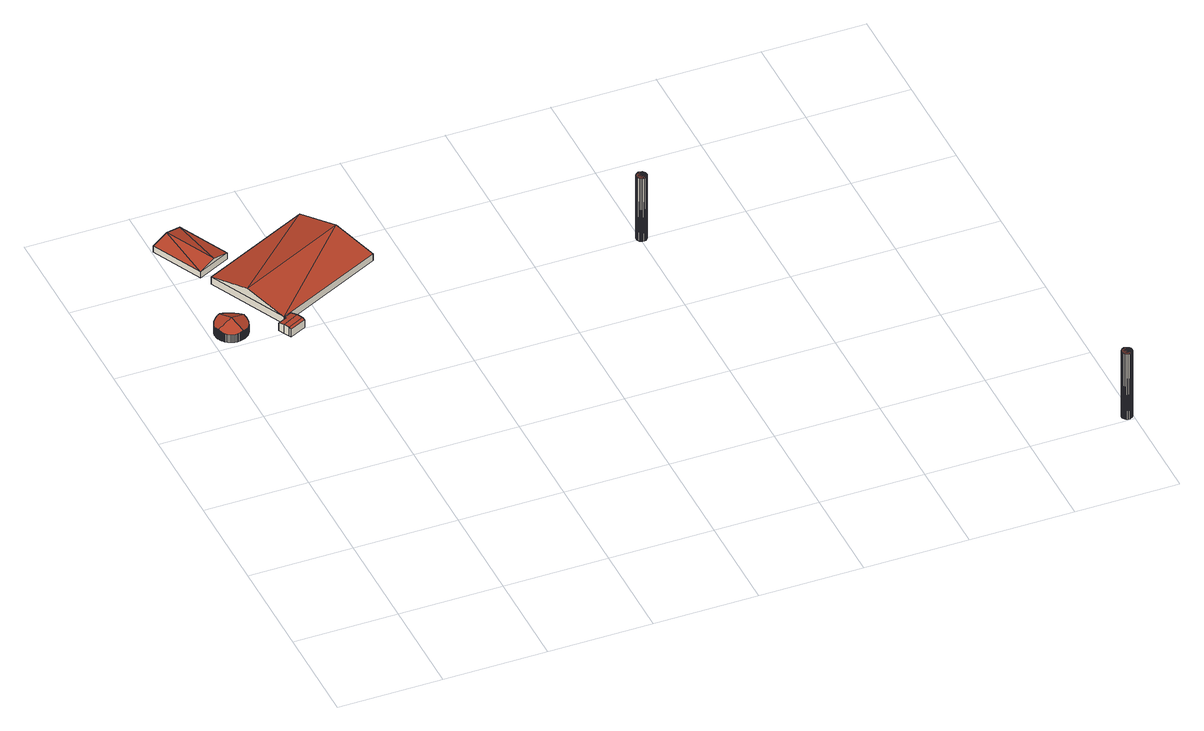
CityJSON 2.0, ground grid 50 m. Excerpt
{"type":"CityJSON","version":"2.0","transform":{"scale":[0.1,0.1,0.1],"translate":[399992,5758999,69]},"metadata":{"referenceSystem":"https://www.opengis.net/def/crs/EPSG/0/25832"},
"CityObjects":{
"building1":{"type":"Building","attributes":{"Gemeindeschluessel":"05515000","Geometrietyp2DReferenz":"3000","function":"51003_1201","roofType":"5000","measuredHeight":7.88},"geometry":[{"type":"Solid","lod":"2","boundaries":[[[[0,1,2,3]],[[4,5,1,0]],[[6,7,5,4]],[[8,9,7,6]],[[10,11,9,8]],[[12,13,11,10]],[[14,15,13,12]],[[16,17,15,14]],[[18,19,17,16]],[[20,21,19,18]],[[22,23,21,20]],[[24,25,23,22]],[[26,27,25,24]],[[28,29,27,26]],[[30,31,29,28]],[[32,33,31,30]],[[34,35,33,32]],[[36,37,35,34]],[[38,39,37,36]],[[40,41,39,38]],[[42,43,41,40]],[[44,45,43,42]],[[46,47,45,44]],[[48,49,47,46]],[[50,51,49,48]],[[52,53,51,50]],[[54,55,53,52]],[[56,57,55,54]],[[58,59,57,56]],[[60,61,59,58]],[[62,63,61,60]],[[64,65,63,62]],[[66,67,65,64]],[[68,69,67,66]],[[70,71,69,68]],[[72,73,71,70]],[[74,75,73,72]],[[76,77,75,74]],[[78,79,77,76]],[[80,81,79,78]],[[82,83,81,80]],[[84,85,83,82]],[[86,87,85,84]],[[88,89,87,86]],[[90,91,89,88]],[[92,93,91,90]],[[94,95,93,92]],[[96,97,95,94]],[[98,99,97,96]],[[100,101,99,98]],[[102,103,101,100]],[[104,105,103,102]],[[106,107,105,104]],[[108,109,107,106]],[[110,111,109,108]],[[112,113,111,110]],[[114,115,113,112]],[[116,117,115,114]],[[118,119,117,116]],[[120,121,119,118]],[[122,123,121,120]],[[124,125,123,122]],[[126,127,125,124]],[[128,129,127,126]],[[130,131,129,128]],[[132,133,131,130]],[[134,135,133,132]],[[136,137,135,134]],[[138,139,137,136]],[[140,141,139,138]],[[142,143,141,140]],[[144,145,143,142]],[[146,147,145,144]],[[148,149,147,146]],[[150,151,149,148]],[[152,153,151,150]],[[154,155,153,152]],[[156,157,155,154]],[[158,159,157,156]],[[160,161,159,158]],[[162,163,161,160]],[[164,165,163,162]],[[166,167,165,164]],[[168,169,167,166]],[[170,171,169,168]],[[172,173,171,170]],[[174,175,173,172]],[[176,177,175,174]],[[178,179,177,176]],[[180,181,179,178]],[[182,183,181,180]],[[184,185,183,182]],[[186,187,185,184]],[[188,189,187,186]],[[190,191,189,188]],[[192,193,191,190]],[[194,195,193,192]],[[196,197,195,194]],[[198,199,197,196]],[[200,201,199,198]],[[202,203,201,200]],[[3,2,203,202]],[[204,30,28,26,24,22,20,18,16,14,12,10,8,6,4,0,3,202,200,198,196,194,192,190,188,186,184,182,180,178,176,205]],[[80,78,76,74,72,70,68,66,64,62,60,58,56,54,52,50,48,46,44,42,40,38,36,34,32,30,204,206]],[[90,88,86,84,82,206,204,207,130,128,126,124,122,120,118,116,114,112,110,108,106,104,102,100,98,96,94,92]],[[132,207,204,205,174,172,170,168,166,164,162,160,158,156,154,152,150,148,146,144,142,140,138,136,134]],[[80,206,82]],[[130,207,132]],[[174,205,176]],[[1,5,7,9,11,13,15,17,19,21,23,25,27,29,31,33,35,37,39,41,43,45,47,49,51,53,55,57,59,61,63,65,67,69,71,73,75,77,79,81,83,85,87,89,91,93,95,97,99,101,103,105,107,109,111,113,115,117,119,121,123,125,127,129,131,133,135,137,139,141,143,145,147,149,151,153,155,157,159,161,163,165,167,169,171,173,175,177,179,181,183,185,187,189,191,193,195,197,199,201,203,2]]]],"semantics":{"surfaces":[{"type":"WallSurface"},{"type":"RoofSurface"},{"type":"GroundSurface"}],"values":[[0,0,0,0,0,0,0,0,0,0,0,0,0,0,0,0,0,0,0,0,0,0,0,0,0,0,0,0,0,0,0,0,0,0,0,0,0,0,0,0,0,0,0,0,0,0,0,0,0,0,0,0,0,0,0,0,0,0,0,0,0,0,0,0,0,0,0,0,0,0,0,0,0,0,0,0,0,0,0,0,0,0,0,0,0,0,0,0,0,0,0,0,0,0,0,0,0,0,0,0,0,0,1,1,1,1,0,0,0,2]]}}]},
"building2":{"type":"Building","attributes":{"Gemeindeschluessel":"05515000","Geometrietyp2DReferenz":"3000","function":"31001_2700","roofType":"3100","measuredHeight":5.74},"geometry":[{"type":"Solid","lod":"2","boundaries":[[[[208,209,210,211]],[[212,213,209,208]],[[214,215,213,212]],[[211,210,215,214]],[[208,216,212]],[[214,217,211]],[[211,217,216]],[[216,208,211]],[[217,214,212]],[[212,216,217]],[[209,213,215,210]]]],"semantics":{"surfaces":[{"type":"WallSurface"},{"type":"RoofSurface"},{"type":"GroundSurface"}],"values":[[0,0,0,0,0,0,1,1,1,1,2]]}}]},
"building3":{"type":"Building","attributes":{"Gemeindeschluessel":"05515000","Geometrietyp2DReferenz":"3000","function":"31001_2000","roofType":"9999","measuredHeight":5.01},"geometry":[{"type":"Solid","lod":"2","boundaries":[[[[218,219,220,221]],[[222,223,219,218]],[[224,225,223,222]],[[226,227,225,224]],[[228,229,227,226]],[[230,231,229,228]],[[232,233,231,230]],[[234,235,233,232]],[[236,237,235,234]],[[221,220,237,236]],[[218,221,236,222]],[[232,230,228,226,224,234]],[[234,224,222,236]],[[219,223,225,227,229,231,233,235,237,220]]]],"semantics":{"surfaces":[{"type":"WallSurface"},{"type":"RoofSurface"},{"type":"GroundSurface"}],"values":[[0,0,0,0,0,0,0,0,0,0,1,1,1,2]]}}]},
"building4":{"type":"Building","attributes":{"Gemeindeschluessel":"05515000","Geometrietyp2DReferenz":"3000","function":"31001_2700","roofType":"5000","measuredHeight":8.69},"geometry":[{"type":"Solid","lod":"2","boundaries":[[[[238,239,240,241]],[[242,243,239,238]],[[244,245,243,242]],[[241,240,245,244]],[[241,244,246]],[[246,247,241]],[[247,246,242]],[[242,238,247]],[[241,247,238]],[[242,246,244]],[[239,243,245,240]]]],"semantics":{"surfaces":[{"type":"WallSurface"},{"type":"RoofSurface"},{"type":"GroundSurface"}],"values":[[0,0,0,0,1,1,1,1,0,0,2]]}}]},
"building5":{"type":"Building","attributes":{"Geometrietyp2DReferenz":"1000","Gemeindeschluessel":"05515000","function":"51002_1251","roofType":"9999","measuredHeight":35.13},"geometry":[{"type":"Solid","lod":"2","boundaries":[[[[248,249,250]],[[249,251,250]],[[252,253,248]],[[253,249,248]],[[254,255,252]],[[255,253,252]],[[256,257,254]],[[257,255,254]],[[258,259,256]],[[259,257,256]],[[260,261,258]],[[261,259,258]],[[262,263,260]],[[263,261,260]],[[264,265,262]],[[265,263,262]],[[266,267,264]],[[267,265,264]],[[268,269,266]],[[269,267,266]],[[270,271,268]],[[271,269,268]],[[272,273,270]],[[273,271,270]],[[274,275,272]],[[275,273,272]],[[276,277,274]],[[277,275,274]],[[278,279,276]],[[279,277,276]],[[280,281,278]],[[281,279,278]],[[282,283,280]],[[284,285,286]],[[283,281,280]],[[286,287,282]],[[287,283,282]],[[285,287,286]],[[250,251,284]],[[251,285,284]],[[251,249,285]],[[249,253,285]],[[253,255,285]],[[255,257,285]],[[257,259,285]],[[259,261,285]],[[261,263,285]],[[263,265,285]],[[265,267,285]],[[267,269,285]],[[269,271,285]],[[271,273,285]],[[273,275,285]],[[275,277,285]],[[283,287,285]],[[277,279,285]],[[279,281,285]],[[281,283,285]],[[248,250,252]],[[250,284,252]],[[284,286,252]],[[286,282,252]],[[282,280,252]],[[280,278,252]],[[278,276,252]],[[276,274,252]],[[274,272,252]],[[272,270,252]],[[270,268,252]],[[268,266,252]],[[266,264,252]],[[264,262,252]],[[262,260,252]],[[260,258,252]],[[258,256,252]],[[256,254,252]]]],"semantics":{"surfaces":[{"type":"WallSurface"},{"type":"GroundSurface"},{"type":"RoofSurface"}],"values":[[0,0,0,0,0,0,0,0,0,0,0,0,0,0,0,0,0,0,0,0,0,0,0,0,0,0,0,0,0,0,0,0,0,0,0,0,0,0,0,0,1,1,1,1,1,1,1,1,1,1,1,1,1,1,1,1,1,1,2,2,2,2,2,2,2,2,2,2,2,2,2,2,2,2,2,2]]}}]},
"building6":{"type":"Building","attributes":{"Geometrietyp2DReferenz":"1000","Gemeindeschluessel":"05515000","function":"51002_1251","roofType":"9999","measuredHeight":36.43},"geometry":[{"type":"Solid","lod":"2","boundaries":[[[[288,289,290]],[[289,291,290]],[[292,293,288]],[[293,289,288]],[[294,295,292]],[[295,293,292]],[[296,297,294]],[[297,295,294]],[[298,299,296]],[[299,297,296]],[[300,301,298]],[[301,299,298]],[[302,303,300]],[[303,301,300]],[[304,305,302]],[[305,303,302]],[[306,307,304]],[[307,305,304]],[[308,309,306]],[[309,307,306]],[[310,311,308]],[[311,309,308]],[[312,313,310]],[[313,311,310]],[[314,315,312]],[[315,313,312]],[[316,317,314]],[[317,315,314]],[[318,319,316]],[[319,317,316]],[[320,321,318]],[[321,319,318]],[[322,323,320]],[[323,321,320]],[[324,325,322]],[[325,323,322]],[[326,327,324]],[[327,325,324]],[[290,291,326]],[[291,327,326]],[[295,297,293]],[[297,299,293]],[[299,301,293]],[[301,303,293]],[[303,305,293]],[[305,307,293]],[[307,309,293]],[[309,311,293]],[[311,313,293]],[[313,315,293]],[[315,317,293]],[[317,319,293]],[[319,321,293]],[[321,323,293]],[[323,325,293]],[[325,327,293]],[[327,291,293]],[[291,289,293]],[[296,294,298]],[[294,292,298]],[[292,288,298]],[[288,290,298]],[[290,326,298]],[[326,324,298]],[[324,322,298]],[[322,320,298]],[[320,318,298]],[[318,316,298]],[[316,314,298]],[[314,312,298]],[[312,310,298]],[[310,308,298]],[[308,306,298]],[[306,304,298]],[[304,302,298]],[[302,300,298]]]],"semantics":{"surfaces":[{"type":"WallSurface"},{"type":"GroundSurface"},{"type":"RoofSurface"}],"values":[[0,0,0,0,0,0,0,0,0,0,0,0,0,0,0,0,0,0,0,0,0,0,0,0,0,0,0,0,0,0,0,0,0,0,0,0,0,0,0,0,1,1,1,1,1,1,1,1,1,1,1,1,1,1,1,1,1,1,2,2,2,2,2,2,2,2,2,2,2,2,2,2,2,2,2,2]]}}]}
},
"vertices":[
[35,2141,43],[35,2141,0],[34,2139,0],[34,2139,43],[37,2145,43],[37,2145,0],[39,2148,43],[39,2148,0],[41,2151,44],[41,2151,0],[43,2154,44],[43,2154,0],[46,2157,44],[46,2157,0],[48,2159,45],[48,2159,0],[51,2162,46],[51,2162,0],[54,2165,46],[54,2165,0],[56,2167,47],[56,2167,0],[58,2168,47],[58,2168,0],[62,2171,49],[62,2171,0],[67,2173,50],[67,2173,0],[71,2175,52],[71,2175,0],[76,2177,53],[76,2177,0],[80,2179,52],[80,2179,0],[84,2180,50],[84,2180,0],[88,2181,49],[88,2181,0],[92,2181,48],[92,2181,0],[96,2182,47],[96,2182,0],[99,2182,46],[99,2182,0],[103,2182,45],[103,2182,0],[107,2182,44],[107,2182,0],[111,2182,43],[111,2182,0],[115,2181,43],[115,2181,0],[119,2180,42],[119,2180,0],[123,2179,42],[123,2179,0],[128,2178,41],[128,2178,0],[133,2176,41],[133,2176,0],[137,2174,41],[137,2174,0],[142,2172,41],[142,2172,0],[144,2171,41],[144,2171,0],[145,2170,41],[145,2170,0],[151,2166,41],[151,2166,0],[156,2161,42],[156,2161,0],[161,2156,43],[161,2156,0],[165,2151,44],[165,2151,0],[169,2145,46],[169,2145,0],[173,2139,48],[173,2139,0],[175,2133,50],[175,2133,0],[177,2127,49],[177,2127,0],[179,2121,47],[179,2121,0],[180,2115,45],[180,2115,0],[181,2109,43],[181,2109,0],[181,2103,42],[181,2103,0],[181,2098,41],[181,2098,0],[180,2092,40],[180,2092,0],[179,2087,39],[179,2087,0],[178,2083,39],[178,2083,0],[176,2078,39],[176,2078,0],[175,2074,38],[175,2074,0],[173,2070,39],[173,2070,0],[171,2066,39],[171,2066,0],[169,2063,39],[169,2063,0],[167,2060,39],[167,2060,0],[165,2057,40],[165,2057,0],[162,2054,40],[162,2054,0],[160,2051,41],[160,2051,0],[157,2048,41],[157,2048,0],[154,2046,42],[154,2046,0],[151,2043,43],[151,2043,0],[147,2040,44],[147,2040,0],[143,2038,46],[143,2038,0],[139,2035,47],[139,2035,0],[134,2033,49],[134,2033,0],[129,2031,50],[129,2031,0],[124,2029,48],[124,2029,0],[118,2028,47],[118,2028,0],[113,2027,45],[113,2027,0],[106,2027,44],[106,2027,0],[100,2027,43],[100,2027,0],[94,2027,42],[94,2027,0],[87,2028,41],[87,2028,0],[81,2030,41],[81,2030,0],[74,2032,41],[74,2032,0],[68,2035,41],[68,2035,0],[62,2039,41],[62,2039,0],[56,2043,42],[56,2043,0],[50,2047,43],[50,2047,0],[49,2048,44],[49,2048,0],[46,2052,45],[46,2052,0],[42,2056,46],[42,2056,0],[39,2060,47],[39,2060,0],[37,2064,49],[37,2064,0],[34,2068,50],[34,2068,0],[32,2072,52],[32,2072,0],[31,2076,53],[31,2076,0],[29,2080,52],[29,2080,0],[28,2084,51],[28,2084,0],[27,2087,50],[27,2087,0],[27,2091,49],[27,2091,0],[26,2095,48],[26,2095,0],[26,2098,47],[26,2098,0],[26,2102,46],[26,2102,0],[26,2106,46],[26,2106,0],[26,2111,45],[26,2111,0],[26,2115,44],[26,2115,0],[27,2120,44],[27,2120,0],[28,2125,43],[28,2125,0],[30,2130,43],[30,2130,0],[32,2134,43],[32,2134,0],[105,2103,79],[31,2077,53],[176,2131,51],[131,2032,51],
[5,2744,37],[5,2744,3],[125,2496,3],[125,2496,37],[164,2821,37],[164,2821,3],[284,2573,37],[284,2573,3],[84,2782,60],[204,2534,60],
[328,1964,43],[328,1964,1],[409,2003,1],[409,2003,43],[323,1975,49],[323,1975,1],[310,2001,51],[310,2001,1],[297,2029,43],[297,2029,1],[340,2049,43],[340,2049,1],[336,2059,40],[336,2059,1],[374,2077,40],[374,2077,1],[391,2040,51],[391,2040,1],[404,2014,49],[404,2014,1],
[151,2442,41],[151,2442,3],[336,2059,3],[336,2059,41],[679,2697,41],[679,2697,3],[865,2314,41],[865,2314,3],[772,2506,90],[243,2250,90],
[2025,2001,364],[2025,2001,13],[2020,2008,364],[2020,2008,13],[2027,1994,364],[2027,1994,13],[2027,1986,364],[2027,1986,13],[2025,1979,364],[2025,1979,13],[2020,1972,364],[2020,1972,13],[2014,1968,364],[2014,1968,13],[2006,1965,364],[2006,1965,13],[1998,1965,364],[1998,1965,13],[1991,1968,364],[1991,1968,13],[1985,1972,364],[1985,1972,13],[1980,1979,364],[1980,1979,13],[1978,1986,364],[1978,1986,13],[1978,1994,364],[1978,1994,13],[1980,2001,364],[1980,2001,13],[1985,2008,364],[1985,2008,13],[1991,2012,364],[1991,2012,13],[1998,2015,364],[1998,2015,13],[2014,2012,364],[2014,2012,13],[2006,2015,364],[2006,2015,13],
[3476,51,368],[3476,51,4],[3468,51,368],[3468,51,4],[3483,48,368],[3483,48,4],[3489,43,368],[3489,43,4],[3494,37,368],[3494,37,4],[3496,30,368],[3496,30,4],[3496,22,368],[3496,22,4],[3494,14,368],[3494,14,4],[3489,8,368],[3489,8,4],[3483,4,368],[3483,4,4],[3476,1,368],[3476,1,4],[3468,1,368],[3468,1,4],[3460,4,368],[3460,4,4],[3454,8,368],[3454,8,4],[3449,14,368],[3449,14,4],[3447,22,368],[3447,22,4],[3447,30,368],[3447,30,4],[3449,37,368],[3449,37,4],[3454,43,368],[3454,43,4],[3460,48,368],[3460,48,4]
]}
